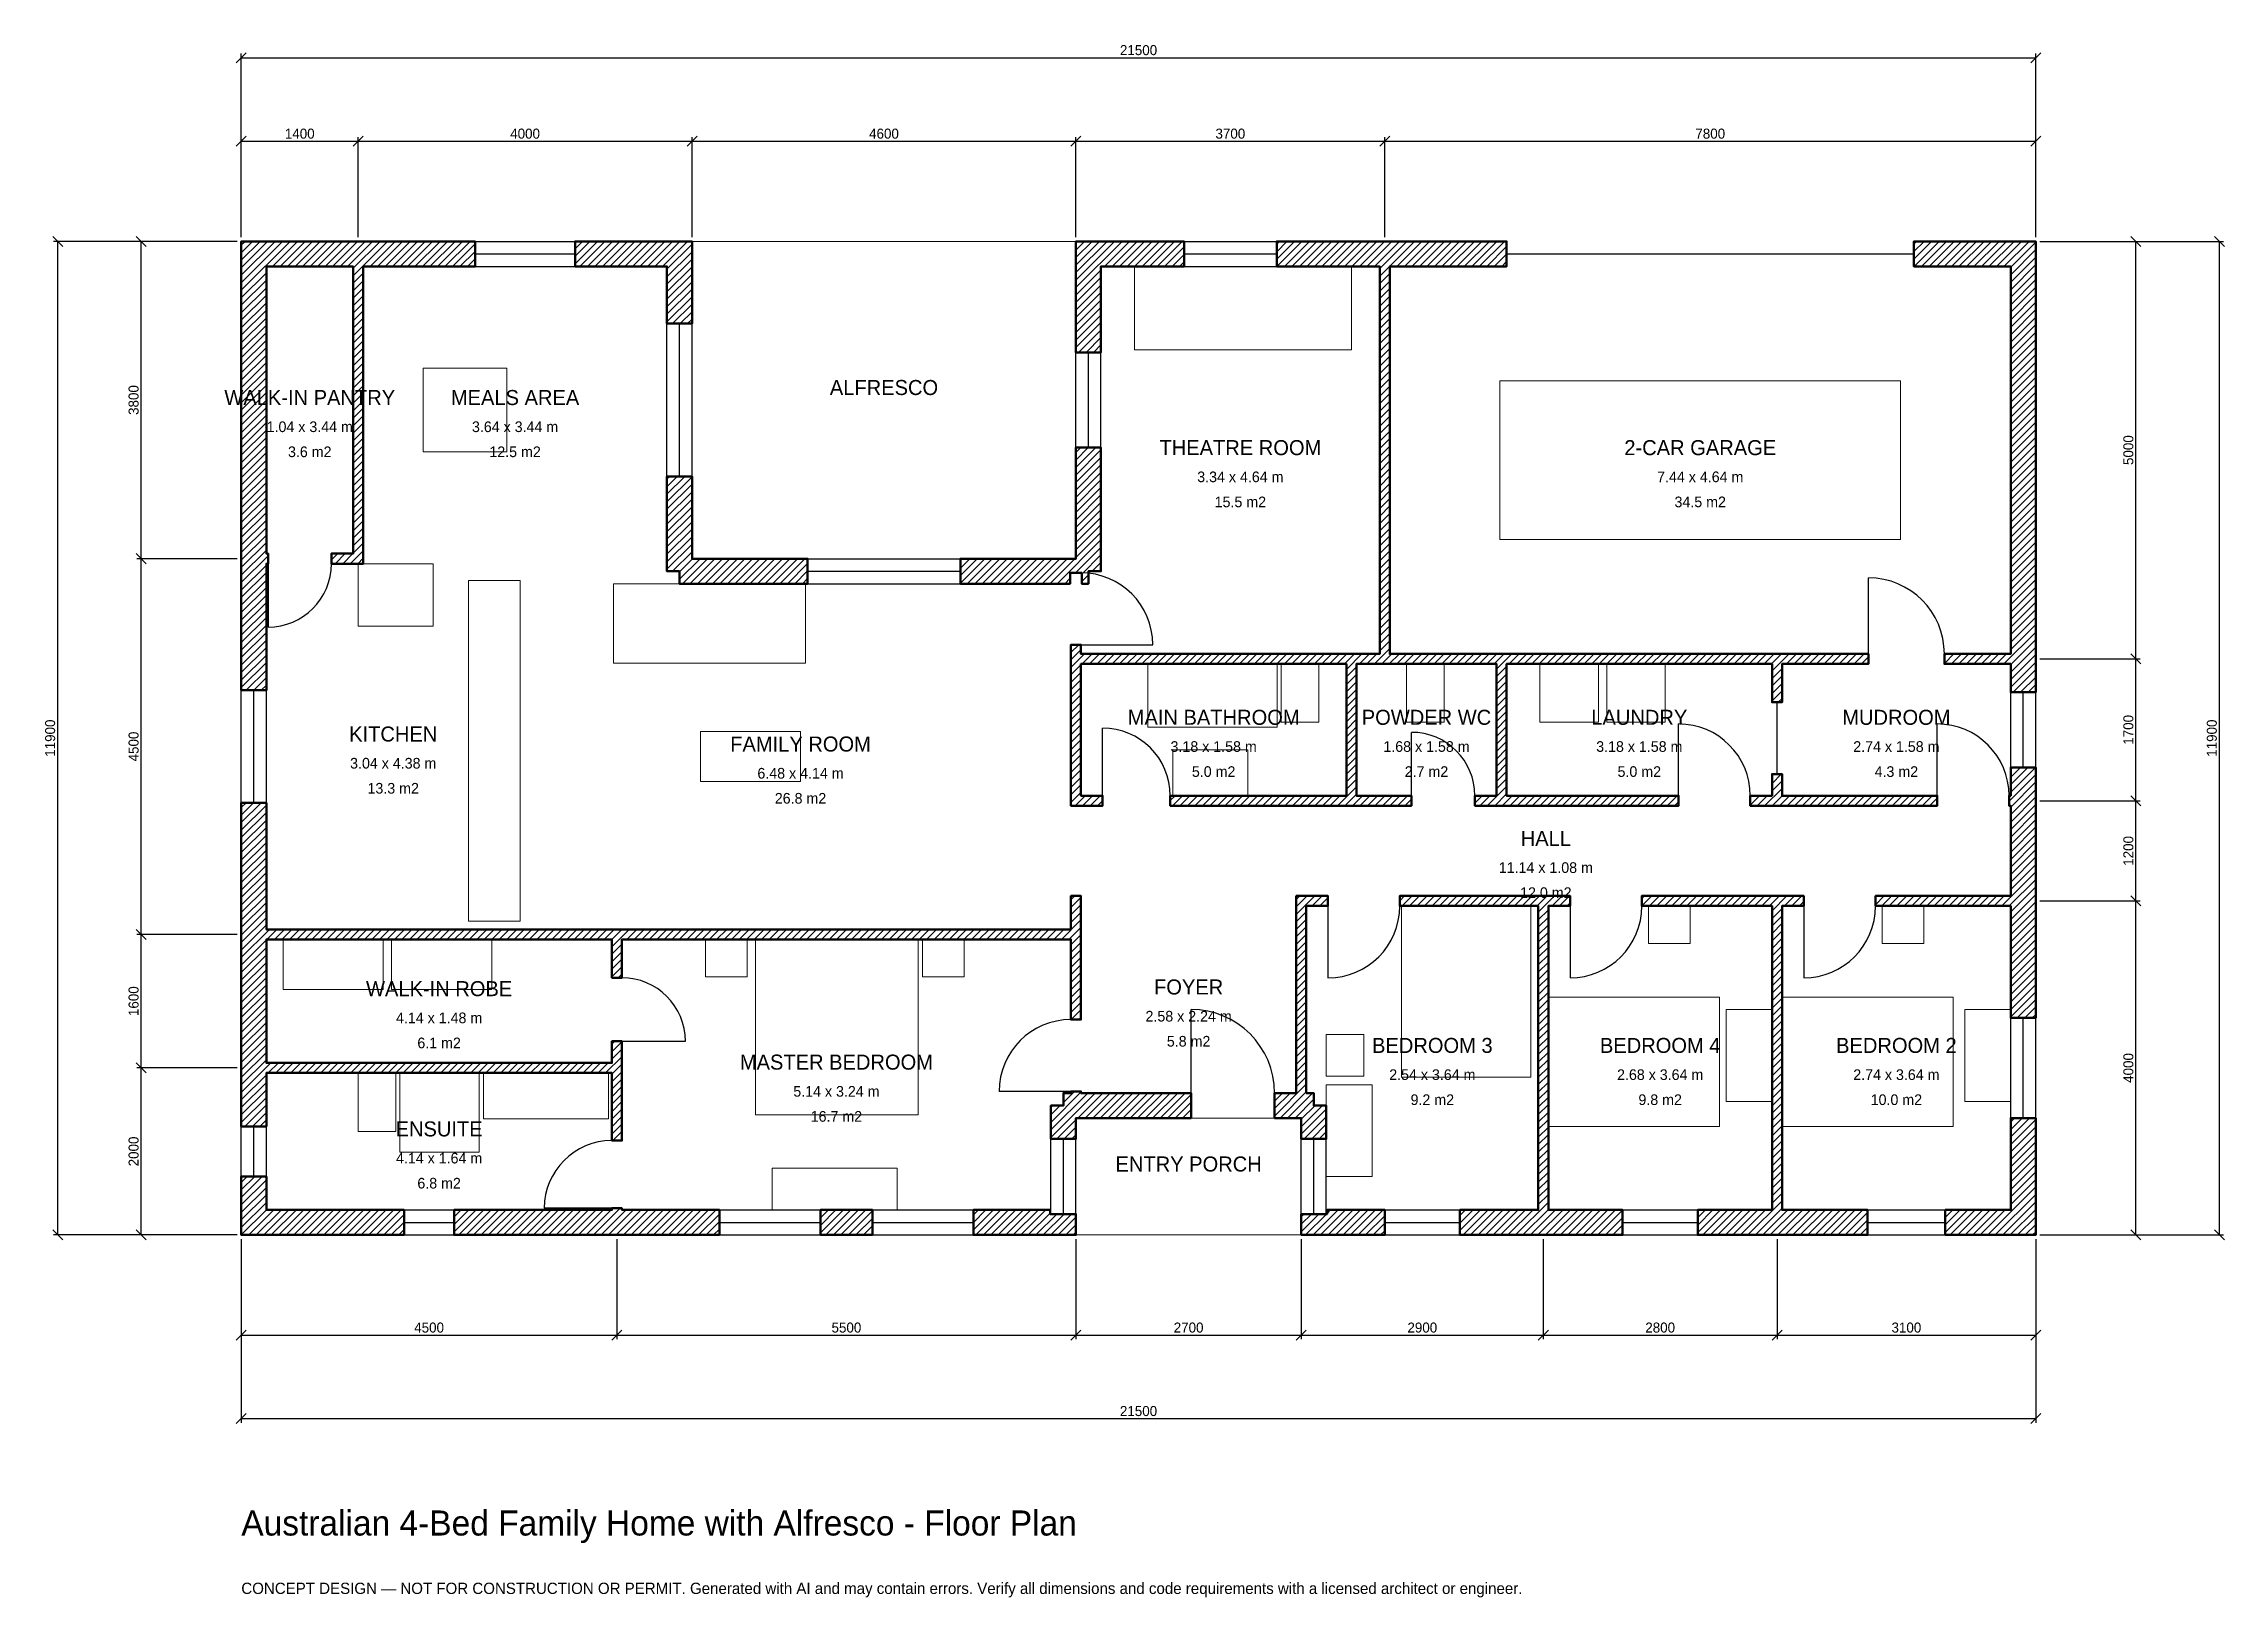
# Model space of a CAD drawing. Header units: millimetres. Extents: x -2369 to 23760, y -4341 to 14269.
import ezdxf
from ezdxf.enums import TextEntityAlignment as Align

# ---------------------------------------------------------------- set-up
doc = ezdxf.new("R2010")
doc.units = ezdxf.units.MM
doc.linetypes.add('DASHED', pattern=[1.524, 1.27, -0.254])
for name, color, linetype, lineweight in [('A-ANNO-DIMS', 1, 'Continuous', 13), ('A-ANNO-TEXT', 7, 'Continuous', 18), ('A-AREA-IDEN', 7, 'Continuous', 18), ('A-DOOR', 2, 'Continuous', 25), ('A-FLOR-FIXT', 9, 'Continuous', 13), ('A-FURN', 9, 'Continuous', 13), ('A-GLAZ', 4, 'Continuous', 25), ('A-SITE-PAVE', 8, 'Continuous', 13), ('A-WALL', 7, 'Continuous', 50), ('A-WALL-PATT', 8, 'Continuous', 13)]:
    doc.layers.add(name, color=color, linetype=linetype, lineweight=lineweight)
doc.dimstyles.new('PLAN', dxfattribs={"dimtxt": 120, "dimasz": 80, "dimexe": 50, "dimexo": 50, "dimgap": 30, "dimtad": 1, "dimdec": 0, "dimtsz": 60, "dimcen": 2.5, "dimclrd": 1, "dimclre": 1, "dimazin": 3, "dimtfac": 1, "dimtmove": 0, "dimatfit": 3})

msp = doc.modelspace()

# ---------------------------------------------------------------- hatches: boundary and pattern name
at = {"layer": 'A-WALL-PATT'}
h = msp.add_hatch(dxfattribs=at)
h.set_pattern_fill('ANSI31', color=8, scale=20)
h.paths.add_polyline_path([(4350, 0), (2550, 0), (2550, 300), (4350, 300), (4440, 300), (4440, 320), (4560, 320), (4560, 300), (4650, 300), (5728.333, 300), (5728.333, 0), (4650, 0), (4560, 0), (4560, -0.001), (4440, -0.001), (4440, 0), (4350, 0)])
h.paths.add_polyline_path([(300, 0), (300, -0.001), (0, -0.001), (0, -0.001), (0, 0), (-0.001, 0), (-0.001, 300), (0, 300), (0, 700), (300, 700), (300, 300), (1950, 300), (1950, 0), (300, 0)])
h.paths.add_polyline_path([(0, 1850), (0, 1940), (-0.001, 1940), (-0.001, 2060), (0, 2060), (0, 2150), (0, 3450), (0, 3540), (-0.001, 3540), (-0.001, 3660), (0, 3660), (0, 3750), (0, 5175), (300, 5175), (300, 3750), (300, 3660), (3340, 3660), (3460, 3660), (4440, 3660), (4560, 3660), (9940, 3660), (9940, 4060), (10060, 4060), (10060, 3660), (10060, 3540), (10060, 2580), (9940, 2580), (9940, 3540), (4560, 3540), (4560, 3080), (4440, 3080), (4440, 3540), (3460, 3540), (3340, 3540), (300, 3540), (300, 3450), (300, 2150), (300, 2060), (4440, 2060), (4440, 2320), (4560, 2320), (4560, 2060), (4560, 1940), (4560, 1130), (4440, 1130), (4440, 1940), (300, 1940), (300, 1850), (300, 1300), (0, 1300), (0, 1850)])
h.paths.add_polyline_path([(0, 7950), (0, 8040), (-0.001, 8040), (-0.001, 8160), (0, 8160), (0, 8250), (0, 11600), (-0.001, 11600), (-0.001, 11900), (0, 11900), (0, 11900.001), (0, 11900.001), (300, 11900.001), (300, 11900), (1250, 11900), (1340, 11900), (1340, 11900.001), (1460, 11900.001), (1460, 11900), (1550, 11900), (2800, 11900), (2800, 11600), (1550, 11600), (1460, 11600), (1460, 8160), (1460, 8040), (1340, 8040), (1080, 8040), (1080, 8160), (1340, 8160), (1340, 11600), (1250, 11600), (300, 11600), (300, 8250), (300, 8160), (320, 8160), (320, 8040), (300, 8040), (300, 7950), (300, 6525), (0, 6525), (0, 7950)])
h.paths.add_polyline_path([(5100, 11900), (5100, 11900.001), (5400, 11900.001), (5400, 11900), (5400.001, 11900), (5400.001, 11600), (5400, 11600), (5400, 10915), (5100, 10915), (5100, 11600), (4000, 11600), (4000, 11900), (5100, 11900)])
h.paths.add_polyline_path([(5400, 8100), (6785, 8100), (6785, 7800), (5250, 7800), (5250, 7950), (5100, 7950), (5100, 9085), (5400, 9085), (5400, 8100)])
h.paths.add_polyline_path([(9940, 8100), (9940, 8100.001), (9999.999, 8100.001), (9999.999, 8160), (10000, 8160), (10000, 9430), (10300, 9430), (10300, 7950), (10150, 7950), (10150, 7800), (10070, 7800), (10070, 7930), (9930, 7930), (9930, 7800), (8615, 7800), (8615, 8100), (9940, 8100)])
h.paths.add_polyline_path([(10000, 11600), (9999.999, 11600), (9999.999, 11900), (10000, 11900), (10000, 11900.001), (10300, 11900.001), (10300, 11900), (11295, 11900), (11295, 11600), (10300, 11600), (10300, 10570), (10000, 10570), (10000, 11600)])
h.paths.add_polyline_path([(13550, 11900), (13640, 11900), (13640, 11900.001), (13760, 11900.001), (13760, 11900), (13850, 11900), (15160, 11900), (15160, 11600), (13850, 11600), (13760, 11600), (13760, 6960), (15040, 6960), (15040, 6960), (15160, 6960), (18340, 6960), (18460, 6960), (19495, 6960), (19495, 6840), (18460, 6840), (18460, 6380), (18340, 6380), (18340, 6840), (15160, 6840), (15160, 5260), (17220, 5260), (17220, 5140), (15160, 5140), (15040, 5140), (15040, 5140), (14780, 5140), (14780, 5260), (15040, 5260), (15040, 5260), (15040, 6840), (15040, 6840), (13760, 6840), (13640, 6840), (13360, 6840), (13360, 5260), (14020, 5260), (14020, 5140), (13360, 5140), (13240, 5140), (11130, 5140), (11130, 5260), (13240, 5260), (13240, 6840), (10060, 6840), (10060, 5260), (10320, 5260), (10320, 5140), (10060, 5140), (9940, 5140), (9940, 5260), (9940, 6840), (9940, 6960), (9940, 7070), (10060, 7070), (10060, 6960), (13240, 6960), (13360, 6960), (13640, 6960), (13640, 11600), (13550, 11600), (12405, 11600), (12405, 11900), (13550, 11900)])
h.paths.add_polyline_path([(21200, 11900), (21200, 11900.001), (21500, 11900.001), (21500, 11900), (21500.001, 11900), (21500.001, 11600), (21500, 11600), (21500, 7050), (21500, 6960), (21500.001, 6960), (21500.001, 6840), (21500, 6840), (21500, 6750), (21500, 6500), (21200, 6500), (21200, 6750), (21200, 6840), (20405, 6840), (20405, 6960), (21200, 6960), (21200, 7050), (21200, 11600), (20040, 11600), (20040, 11900), (21200, 11900)])
h.paths.add_polyline_path([(21500, 5350), (21500, 5260), (21500.001, 5260), (21500.001, 5140), (21500, 5140), (21500, 5050), (21500, 4150), (21500, 4060), (21500.001, 4060), (21500.001, 3940), (21500, 3940), (21500, 3850), (21500, 2600), (21200, 2600), (21200, 3850), (21200, 3940), (19580, 3940), (19580, 4060), (21200, 4060), (21200, 4150), (21200, 5050), (21200, 5140), (21180, 5140), (21180, 5260), (21200, 5260), (21200, 5350), (21200, 5600), (21500, 5600), (21500, 5350)])
h.paths.add_polyline_path([(21500, 300), (21500.001, 300), (21500.001, 0), (21500, 0), (21500, -0.001), (21200, -0.001), (21200, 0), (20415, 0), (20415, 300), (21200, 300), (21200, 1400), (21500, 1400), (21500, 300)])
h.paths.add_polyline_path([(18550, 0), (18460, 0), (18460, -0.001), (18340, -0.001), (18340, 0), (18250, 0), (17450, 0), (17450, 300), (18250, 300), (18340, 300), (18340, 3940), (16780, 3940), (16780, 4060), (18340, 4060), (18460, 4060), (18720, 4060), (18720, 3940), (18460, 3940), (18460, 300), (18550, 300), (19485, 300), (19485, 0), (18550, 0)])
h.paths.add_polyline_path([(15750, 0), (15660, 0), (15660, -0.001), (15540, -0.001), (15540, 0), (15450, 0), (14600, 0), (14600, 300), (15450, 300), (15540, 300), (15540, 3940), (13880, 3940), (13880, 4060), (15540, 4060), (15660, 4060), (15920, 4060), (15920, 3940), (15660, 3940), (15660, 300), (15750, 300), (16550, 300), (16550, 0), (15750, 0)])
h.paths.add_polyline_path([(13000, 0), (13000, -0.001), (12700, -0.001), (12700, 0), (12699.999, 0), (12699.999, 250), (13010, 250), (13010, 300), (13700, 300), (13700, 0), (13000, 0)])
h.paths.add_polyline_path([(12700, 1340), (12699.999, 1340), (12699.999, 1399.999), (12640, 1399.999), (12640, 1400), (12380, 1400), (12380, 1700), (12640, 1700), (12640, 3940), (12640, 4060), (12760, 4060), (13020, 4060), (13020, 3940), (12760, 3940), (12760, 1700), (12850, 1700), (12850, 1550), (13000, 1550), (13000, 1150), (12700, 1150), (12700, 1340)])
h.paths.add_polyline_path([(10060, 1400), (10060, 1399.999), (10000.001, 1399.999), (10000.001, 1340), (10000, 1340), (10000, 1150), (9700, 1150), (9700, 1550), (9850, 1550), (9850, 1700), (9940, 1700), (9940, 1720), (10060, 1720), (10060, 1700), (11380, 1700), (11380, 1400), (10060, 1400)])
h.paths.add_polyline_path([(10000.001, 0), (10000, 0), (10000, -0.001), (9700, -0.001), (9700, 0), (8771.667, 0), (8771.667, 300), (9690, 300), (9690, 250), (10000.001, 250), (10000.001, 0)])
h.paths.add_polyline_path([(6938.333, 0), (6938.333, 300), (7561.667, 300), (7561.667, 0), (6938.333, 0)])
h.paths.add_polyline_path([(18460, 5140), (18340, 5140), (18080, 5140), (18080, 5260), (18340, 5260), (18340, 5520), (18460, 5520), (18460, 5260), (20320, 5260), (20320, 5140), (18460, 5140)])

# ---------------------------------------------------------------- linework, layer by layer
at = {"layer": 'A-DOOR', "linetype": 'DASHED'}
msp.add_line((15160, 11750), (20040, 11750), dxfattribs=at)
at = {"layer": 'A-DOOR'}
for p, q in [((320, 8040), (320, 7280)), ((19495, 6960), (19495, 7870)), ((10060, 7070), (10920, 7070)), ((18400, 5520), (18400, 6380)), ((10320, 5260), (10320, 6070)), ((14020, 5260), (14020, 6020)), ((17220, 5260), (17220, 6120)), ((20320, 5260), (20320, 6120)), ((13020, 3940), (13020, 3080)), ((15920, 3940), (15920, 3080)), ((18720, 3940), (18720, 3080)), ((11380, 1700), (11380, 2700)), ((4560, 2320), (5320, 2320)), ((9940, 1720), (9080, 1720)), ((4440, 320), (3630, 320))]:
    msp.add_line(p, q, dxfattribs=at)
for centre, radius, start, end in [((320, 8040), 760, 270, 360), ((10060, 7070), 860, 0, 90), ((19495, 6960), 910, 0, 90), ((10320, 5260), 810, 0, 90), ((14020, 5260), 760, 0, 90), ((17220, 5260), 860, 0, 90), ((20320, 5260), 860, 0, 90), ((13020, 3940), 860, 270, 360), ((15920, 3940), 860, 270, 360), ((18720, 3940), 860, 270, 360), ((4560, 2320), 760, 0, 90), ((11380, 1700), 1000, 0, 90), ((9940, 1720), 860, 90, 180), ((4440, 320), 810, 90, 180)]:
    msp.add_arc(centre, radius, start, end, dxfattribs=at)
at = {"layer": 'A-FLOR-FIXT'}
for points in [[(2720, 3760), (3340, 3760), (3340, 7840), (2720, 7840)], [(10860, 6080), (12410, 6080), (12410, 6840), (10860, 6840)], [(12460, 6140), (12910, 6140), (12910, 6840), (12460, 6840)], [(13960, 6140), (14410, 6140), (14410, 6840), (13960, 6840)], [(11160, 5260), (12060, 5260), (12060, 5810), (11160, 5810)], [(1400, 1240), (1850, 1240), (1850, 1940), (1400, 1940)], [(1900, 990), (2850, 990), (2850, 1940), (1900, 1940)], [(2900, 1390), (4400, 1390), (4400, 1940), (2900, 1940)]]:
    msp.add_lwpolyline(points, close=True, dxfattribs=at)
at = {"layer": 'A-FURN'}
for points in [[(10700, 10600), (13300, 10600), (13300, 11600), (10700, 11600)], [(2180, 9380), (3180, 9380), (3180, 10380), (2180, 10380)], [(15080, 8330), (19880, 8330), (19880, 10230), (15080, 10230)], [(1400, 7290), (2300, 7290), (2300, 8040), (1400, 8040)], [(4460, 6850), (6760, 6850), (6760, 7800), (4460, 7800)], [(15560, 6140), (16260, 6140), (16260, 6840), (15560, 6840)], [(16360, 6140), (17060, 6140), (17060, 6840), (16360, 6840)], [(5500, 5430), (6700, 5430), (6700, 6030), (5500, 6030)], [(13900, 1890), (15450, 1890), (15450, 3940), (13900, 3940)], [(16860, 3490), (17360, 3490), (17360, 3940), (16860, 3940)], [(19660, 3490), (20160, 3490), (20160, 3940), (19660, 3940)], [(500, 2940), (1700, 2940), (1700, 3540), (500, 3540)], [(1800, 2940), (3000, 2940), (3000, 3540), (1800, 3540)], [(5560, 3090), (6060, 3090), (6060, 3540), (5560, 3540)], [(6160, 1440), (8110, 1440), (8110, 3540), (6160, 3540)], [(8160, 3090), (8660, 3090), (8660, 3540), (8160, 3540)], [(15660, 1300), (17710, 1300), (17710, 2850), (15660, 2850)], [(17790, 1600), (18340, 1600), (18340, 2700), (17790, 2700)], [(18460, 1300), (20510, 1300), (20510, 2850), (18460, 2850)], [(20650, 1600), (21200, 1600), (21200, 2700), (20650, 2700)], [(13000, 1900), (13450, 1900), (13450, 2400), (13000, 2400)], [(13000, 700), (13550, 700), (13550, 1800), (13000, 1800)], [(6360, 300), (7860, 300), (7860, 800), (6360, 800)]]:
    msp.add_lwpolyline(points, close=True, dxfattribs=at)
at = {"layer": 'A-GLAZ'}
for p, q in [((2800, 11900), (4000, 11900)), ((11295, 11900), (12405, 11900)), ((2800, 11750), (4000, 11750)), ((2800, 11600), (4000, 11600)), ((11295, 11750), (12405, 11750)), ((11295, 11600), (12405, 11600)), ((5100, 9085), (5100, 10915)), ((5250, 9085), (5250, 10915)), ((5400, 9085), (5400, 10915)), ((10000, 9430), (10000, 10570)), ((10150, 9430), (10150, 10570)), ((10300, 9430), (10300, 10570)), ((6785, 8100), (8615, 8100)), ((6785, 7950), (8615, 7950)), ((6785, 7800), (8615, 7800)), ((0, 5175), (0, 6525)), ((150, 5175), (150, 6525)), ((300, 5175), (300, 6525)), ((21200, 5600), (21200, 6500)), ((21350, 5600), (21350, 6500)), ((21500, 5600), (21500, 6500)), ((21200, 1400), (21200, 2600)), ((21350, 1400), (21350, 2600)), ((21500, 1400), (21500, 2600)), ((0, 700), (0, 1300)), ((150, 700), (150, 1300)), ((300, 700), (300, 1300)), ((9700, 250), (9700, 1150)), ((9850, 250), (9850, 1150)), ((10000, 250), (10000, 1150)), ((12700, 250), (12700, 1150)), ((12850, 250), (12850, 1150)), ((13000, 250), (13000, 1150)), ((1950, 300), (2550, 300)), ((5728.333, 300), (6938.333, 300)), ((7561.667, 300), (8771.667, 300)), ((13700, 300), (14600, 300)), ((16550, 300), (17450, 300)), ((19485, 300), (20415, 300)), ((1950, 150), (2550, 150)), ((1950, 0), (2550, 0)), ((5728.333, 150), (6938.333, 150)), ((5728.333, 0), (6938.333, 0)), ((7561.667, 150), (8771.667, 150)), ((7561.667, 0), (8771.667, 0)), ((13700, 150), (14600, 150)), ((13700, 0), (14600, 0)), ((16550, 150), (17450, 150)), ((16550, 0), (17450, 0)), ((19485, 150), (20415, 150)), ((19485, 0), (20415, 0))]:
    msp.add_line(p, q, dxfattribs=at)
at = {"layer": 'A-SITE-PAVE', "linetype": 'DASHED'}
for points in [[(5400, 8100), (10000, 8100), (10000, 11900), (5400, 11900)], [(10000, 0), (12700, 0), (12700, 1400), (10000, 1400)]]:
    msp.add_lwpolyline(points, close=True, dxfattribs=at)
at = {"layer": 'A-WALL'}
for points in [[(0, 7950), (0, 8040), (-0.001, 8040), (-0.001, 8160), (0, 8160), (0, 8250), (0, 11600), (-0.001, 11600), (-0.001, 11900), (0, 11900), (0, 11900.001), (0, 11900.001), (300, 11900.001), (300, 11900), (1250, 11900), (1340, 11900), (1340, 11900.001), (1460, 11900.001), (1460, 11900), (1550, 11900), (2800, 11900), (2800, 11600), (1550, 11600), (1460, 11600), (1460, 8160), (1460, 8040), (1340, 8040), (1080, 8040), (1080, 8160), (1340, 8160), (1340, 11600), (1250, 11600), (300, 11600), (300, 8250), (300, 8160), (320, 8160), (320, 8040), (300, 8040), (300, 7950), (300, 6525), (0, 6525), (0, 7950)], [(5100, 11900), (5100, 11900.001), (5400, 11900.001), (5400, 11900), (5400.001, 11900), (5400.001, 11600), (5400, 11600), (5400, 10915), (5100, 10915), (5100, 11600), (4000, 11600), (4000, 11900), (5100, 11900)], [(13550, 11900), (13640, 11900), (13640, 11900.001), (13760, 11900.001), (13760, 11900), (13850, 11900), (15160, 11900), (15160, 11600), (13850, 11600), (13760, 11600), (13760, 6960), (15040, 6960), (15040, 6960), (15160, 6960), (18340, 6960), (18460, 6960), (19495, 6960), (19495, 6840), (18460, 6840), (18460, 6380), (18340, 6380), (18340, 6840), (15160, 6840), (15160, 5260), (17220, 5260), (17220, 5140), (15160, 5140), (15040, 5140), (15040, 5140), (14780, 5140), (14780, 5260), (15040, 5260), (15040, 5260), (15040, 6840), (15040, 6840), (13760, 6840), (13640, 6840), (13360, 6840), (13360, 5260), (14020, 5260), (14020, 5140), (13360, 5140), (13240, 5140), (11130, 5140), (11130, 5260), (13240, 5260), (13240, 6840), (10060, 6840), (10060, 5260), (10320, 5260), (10320, 5140), (10060, 5140), (9940, 5140), (9940, 5260), (9940, 6840), (9940, 6960), (9940, 7070), (10060, 7070), (10060, 6960), (13240, 6960), (13360, 6960), (13640, 6960), (13640, 11600), (13550, 11600), (12405, 11600), (12405, 11900), (13550, 11900)], [(10000, 11600), (9999.999, 11600), (9999.999, 11900), (10000, 11900), (10000, 11900.001), (10300, 11900.001), (10300, 11900), (11295, 11900), (11295, 11600), (10300, 11600), (10300, 10570), (10000, 10570), (10000, 11600)], [(21200, 11900), (21200, 11900.001), (21500, 11900.001), (21500, 11900), (21500.001, 11900), (21500.001, 11600), (21500, 11600), (21500, 7050), (21500, 6960), (21500.001, 6960), (21500.001, 6840), (21500, 6840), (21500, 6750), (21500, 6500), (21200, 6500), (21200, 6750), (21200, 6840), (20405, 6840), (20405, 6960), (21200, 6960), (21200, 7050), (21200, 11600), (20040, 11600), (20040, 11900), (21200, 11900)], [(9940, 8100), (9940, 8100.001), (9999.999, 8100.001), (9999.999, 8160), (10000, 8160), (10000, 9430), (10300, 9430), (10300, 7950), (10150, 7950), (10150, 7800), (10070, 7800), (10070, 7930), (9930, 7930), (9930, 7800), (8615, 7800), (8615, 8100), (9940, 8100)], [(5400, 8100), (6785, 8100), (6785, 7800), (5250, 7800), (5250, 7950), (5100, 7950), (5100, 9085), (5400, 9085), (5400, 8100)], [(18460, 5140), (18340, 5140), (18080, 5140), (18080, 5260), (18340, 5260), (18340, 5520), (18460, 5520), (18460, 5260), (20320, 5260), (20320, 5140), (18460, 5140)], [(21500, 5350), (21500, 5260), (21500.001, 5260), (21500.001, 5140), (21500, 5140), (21500, 5050), (21500, 4150), (21500, 4060), (21500.001, 4060), (21500.001, 3940), (21500, 3940), (21500, 3850), (21500, 2600), (21200, 2600), (21200, 3850), (21200, 3940), (19580, 3940), (19580, 4060), (21200, 4060), (21200, 4150), (21200, 5050), (21200, 5140), (21180, 5140), (21180, 5260), (21200, 5260), (21200, 5350), (21200, 5600), (21500, 5600), (21500, 5350)], [(0, 1850), (0, 1940), (-0.001, 1940), (-0.001, 2060), (0, 2060), (0, 2150), (0, 3450), (0, 3540), (-0.001, 3540), (-0.001, 3660), (0, 3660), (0, 3750), (0, 5175), (300, 5175), (300, 3750), (300, 3660), (3340, 3660), (3460, 3660), (4440, 3660), (4560, 3660), (9940, 3660), (9940, 4060), (10060, 4060), (10060, 3660), (10060, 3540), (10060, 2580), (9940, 2580), (9940, 3540), (4560, 3540), (4560, 3080), (4440, 3080), (4440, 3540), (3460, 3540), (3340, 3540), (300, 3540), (300, 3450), (300, 2150), (300, 2060), (4440, 2060), (4440, 2320), (4560, 2320), (4560, 2060), (4560, 1940), (4560, 1130), (4440, 1130), (4440, 1940), (300, 1940), (300, 1850), (300, 1300), (0, 1300), (0, 1850)], [(12700, 1340), (12699.999, 1340), (12699.999, 1399.999), (12640, 1399.999), (12640, 1400), (12380, 1400), (12380, 1700), (12640, 1700), (12640, 3940), (12640, 4060), (12760, 4060), (13020, 4060), (13020, 3940), (12760, 3940), (12760, 1700), (12850, 1700), (12850, 1550), (13000, 1550), (13000, 1150), (12700, 1150), (12700, 1340)], [(15750, 0), (15660, 0), (15660, -0.001), (15540, -0.001), (15540, 0), (15450, 0), (14600, 0), (14600, 300), (15450, 300), (15540, 300), (15540, 3940), (13880, 3940), (13880, 4060), (15540, 4060), (15660, 4060), (15920, 4060), (15920, 3940), (15660, 3940), (15660, 300), (15750, 300), (16550, 300), (16550, 0), (15750, 0)], [(18550, 0), (18460, 0), (18460, -0.001), (18340, -0.001), (18340, 0), (18250, 0), (17450, 0), (17450, 300), (18250, 300), (18340, 300), (18340, 3940), (16780, 3940), (16780, 4060), (18340, 4060), (18460, 4060), (18720, 4060), (18720, 3940), (18460, 3940), (18460, 300), (18550, 300), (19485, 300), (19485, 0), (18550, 0)], [(10060, 1400), (10060, 1399.999), (10000.001, 1399.999), (10000.001, 1340), (10000, 1340), (10000, 1150), (9700, 1150), (9700, 1550), (9850, 1550), (9850, 1700), (9940, 1700), (9940, 1720), (10060, 1720), (10060, 1700), (11380, 1700), (11380, 1400), (10060, 1400)], [(21500, 300), (21500.001, 300), (21500.001, 0), (21500, 0), (21500, -0.001), (21200, -0.001), (21200, 0), (20415, 0), (20415, 300), (21200, 300), (21200, 1400), (21500, 1400), (21500, 300)], [(300, 0), (300, -0.001), (0, -0.001), (0, -0.001), (0, 0), (-0.001, 0), (-0.001, 300), (0, 300), (0, 700), (300, 700), (300, 300), (1950, 300), (1950, 0), (300, 0)], [(4350, 0), (2550, 0), (2550, 300), (4350, 300), (4440, 300), (4440, 320), (4560, 320), (4560, 300), (4650, 300), (5728.333, 300), (5728.333, 0), (4650, 0), (4560, 0), (4560, -0.001), (4440, -0.001), (4440, 0), (4350, 0)], [(6938.333, 0), (6938.333, 300), (7561.667, 300), (7561.667, 0), (6938.333, 0)], [(10000.001, 0), (10000, 0), (10000, -0.001), (9700, -0.001), (9700, 0), (8771.667, 0), (8771.667, 300), (9690, 300), (9690, 250), (10000.001, 250), (10000.001, 0)], [(13000, 0), (13000, -0.001), (12700, -0.001), (12700, 0), (12699.999, 0), (12699.999, 250), (13010, 250), (13010, 300), (13700, 300), (13700, 0), (13000, 0)]]:
    msp.add_lwpolyline(points, close=True, dxfattribs=at)

# ---------------------------------------------------------------- texts
at = {"layer": 'A-ANNO-TEXT'}
for s, height, p in [('Australian 4-Bed Family Home with Alfresco - Floor Plan', 300, (0, -3600)), ('CONCEPT DESIGN — NOT FOR CONSTRUCTION OR PERMIT. Generated with AI and may contain errors. Verify all dimensions and code requirements with a licensed architect or engineer.', 135, (0, -4300))]:
    msp.add_text(s, height=height, dxfattribs=at).set_placement(p)
at = {"layer": 'A-AREA-IDEN'}
for s, height, p in [('ALFRESCO', 180, (7700, 10150)), ('WALK-IN PANTRY', 180, (820, 10030)), ('MEALS AREA', 180, (3280, 10030)), ('1.04 x 3.44 m', 127.5, (820, 9680)), ('3.64 x 3.44 m', 127.5, (3280, 9680)), ('3.6 m2', 127.5, (820, 9380)), ('12.5 m2', 127.5, (3280, 9380)), ('THEATRE ROOM', 180, (11970, 9430)), ('2-CAR GARAGE', 180, (17480, 9430)), ('3.34 x 4.64 m', 127.5, (11970, 9080)), ('7.44 x 4.64 m', 127.5, (17480, 9080)), ('15.5 m2', 127.5, (11970, 8780)), ('34.5 m2', 127.5, (17480, 8780)), ('MAIN BATHROOM', 180, (11650, 6200)), ('POWDER WC', 180, (14200, 6200)), ('LAUNDRY', 180, (16750, 6200)), ('MUDROOM', 180, (19830, 6200)), ('KITCHEN', 180, (1820, 6000)), ('FAMILY ROOM', 180, (6700, 5880)), ('3.18 x 1.58 m', 127.5, (11650, 5850)), ('1.68 x 1.58 m', 127.5, (14200, 5850)), ('3.18 x 1.58 m', 127.5, (16750, 5850)), ('2.74 x 1.58 m', 127.5, (19830, 5850)), ('3.04 x 4.38 m', 127.5, (1820, 5650)), ('6.48 x 4.14 m', 127.5, (6700, 5530)), ('5.0 m2', 127.5, (11650, 5550)), ('2.7 m2', 127.5, (14200, 5550)), ('5.0 m2', 127.5, (16750, 5550)), ('4.3 m2', 127.5, (19830, 5550)), ('13.3 m2', 127.5, (1820, 5350)), ('26.8 m2', 127.5, (6700, 5230)), ('HALL', 180, (15630, 4750)), ('11.14 x 1.08 m', 127.5, (15630, 4400)), ('12.0 m2', 127.5, (15630, 4100)), ('WALK-IN ROBE', 180, (2370, 2950)), ('FOYER', 180, (11350, 2970)), ('4.14 x 1.48 m', 127.5, (2370, 2600)), ('2.58 x 2.24 m', 127.5, (11350, 2620)), ('6.1 m2', 127.5, (2370, 2300)), ('5.8 m2', 127.5, (11350, 2320)), ('BEDROOM 3', 180, (14270, 2270)), ('BEDROOM 4', 180, (17000, 2270)), ('BEDROOM 2', 180, (19830, 2270)), ('MASTER BEDROOM', 180, (7130, 2070)), ('2.54 x 3.64 m', 127.5, (14270, 1920)), ('2.68 x 3.64 m', 127.5, (17000, 1920)), ('2.74 x 3.64 m', 127.5, (19830, 1920)), ('5.14 x 3.24 m', 127.5, (7130, 1720)), ('9.2 m2', 127.5, (14270, 1620)), ('9.8 m2', 127.5, (17000, 1620)), ('10.0 m2', 127.5, (19830, 1620)), ('ENSUITE', 180, (2370, 1270)), ('16.7 m2', 127.5, (7130, 1420)), ('4.14 x 1.64 m', 127.5, (2370, 920)), ('ENTRY PORCH', 180, (11350, 850)), ('6.8 m2', 127.5, (2370, 620))]:
    msp.add_text(s, height=height, dxfattribs=at).set_placement(p, align=Align.MIDDLE_CENTER)

# ---------------------------------------------------------------- dimensions: what is measured, and where the dimension line sits
at = {"layer": 'A-ANNO-DIMS'}
for base, p1, p2, text in [((0, 14100), (0, 11900), (21500, 11900), '21500'), ((0, 13100), (0, 11900), (1400, 11900), '1400'), ((1400, 13100), (1400, 11900), (5400, 11900), '4000'), ((5400, 13100), (5400, 11900), (10000, 11900), '4600'), ((10000, 13100), (10000, 11900), (13700, 11900), '3700'), ((13700, 13100), (13700, 11900), (21500, 11900), '7800'), ((0, -1200), (0, 0), (4500, 0), '4500'), ((0, -2200), (0, 0), (21500, 0), '21500'), ((4500, -1200), (4500, 0), (10000, 0), '5500'), ((10000, -1200), (10000, 0), (12700, 0), '2700'), ((12700, -1200), (12700, 0), (15600, 0), '2900'), ((15600, -1200), (15600, 0), (18400, 0), '2800'), ((18400, -1200), (18400, 0), (21500, 0), '3100')]:
    msp.add_linear_dim(base=base, p1=p1, p2=p2, text=text, dimstyle='PLAN', dxfattribs=at).render()
for base, p1, p2, text in [((-2200, 0), (0, 0), (0, 11900), '11900'), ((-1200, 8100), (0, 8100), (0, 11900), '3800'), ((22700, 6900), (21500, 6900), (21500, 11900), '5000'), ((23700, 0), (21500, 0), (21500, 11900), '11900'), ((-1200, 3600), (0, 3600), (0, 8100), '4500'), ((22700, 5200), (21500, 5200), (21500, 6900), '1700'), ((22700, 4000), (21500, 4000), (21500, 5200), '1200'), ((22700, 0), (21500, 0), (21500, 4000), '4000'), ((-1200, 2000), (0, 2000), (0, 3600), '1600'), ((-1200, 0), (0, 0), (0, 2000), '2000')]:
    msp.add_linear_dim(base=base, p1=p1, p2=p2, angle=90, text=text, dimstyle='PLAN', dxfattribs=at).render()

doc.saveas('drawing.dxf')
